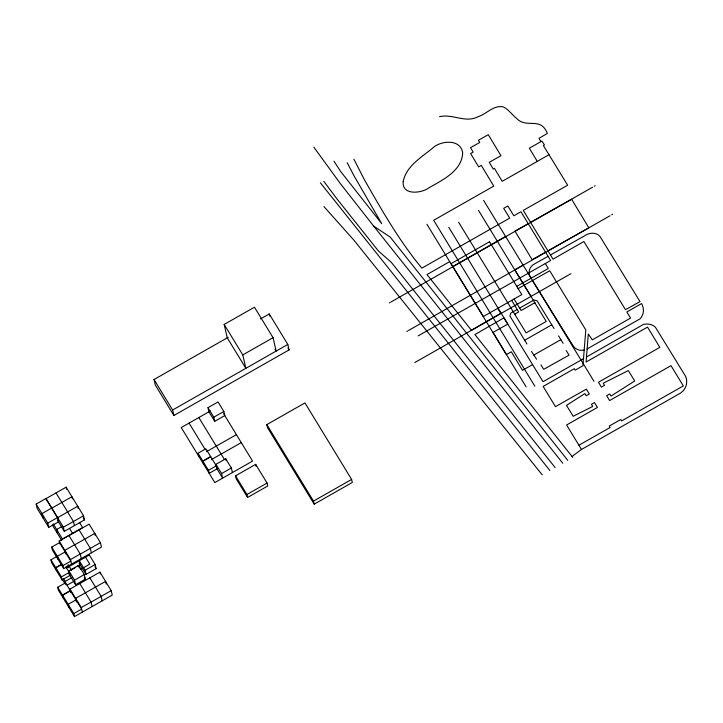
<?xml version="1.0" encoding="UTF-8"?>
<svg xmlns="http://www.w3.org/2000/svg" width="723" height="723" viewBox="0 0 723 723"><rect width="100%" height="100%" fill="white"/><g stroke="black" fill="none" stroke-linecap="round" stroke-linejoin="round"><path stroke-width="1.08" d="M587.094 348.956L640.045 318.861A13.647 12.942 -12.9 0 0 641.888 316.276C644.247 312.399 643.741 307.42 641.599 303.561L626.85 311.956L630.583 318.066L592.309 339.855L588.296 334.008L586.091 362.033L647.546 327.103L659.837 347.356L598.472 382.232L601.391 387.121L604.518 385.341L603.226 383.226L628.332 370.574L634.695 380.994L611.007 396.059L609.715 393.945L606.669 395.68L609.597 400.56L671.007 365.657L683.325 385.937L621.617 420.913L620.777 419.539L609.263 426.046L610.149 427.492L578.933 445.214L566.597 424.988L597.451 407.42L594.487 402.557L591.405 404.32L592.724 406.471L573.176 416.276L566.507 405.341L584.925 393.592L586.236 395.743L589.344 394.035L586.353 389.137L555.472 406.66L543.136 386.434L574.324 368.685L575.21 370.131L582.919 365.748L585.811 329.932L549.733 270.791L518.048 288.667M583.624 358.635L543.036 381.69L503.94 317.876L474.903 334.559L572.029 456.43L581.473 449.471L679.132 393.872C685.494 390.818 688.504 382.657 685.558 376.276L655.481 327.338C652.544 324.148 647.681 323.515 643.606 324.329L586.371 357.072M549.001 154.722L543.344 145.54L544.464 144.898L541.87 141.093L529.335 148.233L537.297 161.383L549.001 154.722L567.645 185.196L523.271 210.402L553.014 259.159L583.886 241.527L625.467 309.679L640.018 301.608L600.09 236.629C596.403 231.785 588.784 232.58 584.374 235.969L550.456 254.966M224.184 324.428L242.783 354.912L245.856 368.323L227.257 337.84L224.184 324.428L254.46 307.194L273.059 337.677L276.132 351.089L274.966 349.182M537.297 161.383L502.214 181.31L494.433 168.369L493.24 168.992L489.218 162.304L500.967 155.725L488.296 134.686L478.445 140.235L479.783 142.431L470.519 147.655L473.149 152.074L470.61 153.52L478.662 166.886L481.283 165.395L493.755 186.118L433.683 220.271L534.875 386.227M260.443 318.942L269.227 313.945L287.826 344.428L289.083 349.896L173.882 415.481L155.273 384.988L154.026 379.521L228.224 337.289M242.783 354.912L273.059 337.677M173.882 415.481L172.625 410.013L287.826 344.428M449.706 261.627L426.968 274.568L471.459 330.294L500.804 313.276L497.641 308.369M452.725 266.561L505.567 236.475M36.15 504.067L45.92 498.509L57.533 517.56L58.518 521.834L48.748 527.392L37.126 508.35L36.15 504.067L47.772 523.118L48.748 527.392M389.372 302.892L390.239 302.395M391.116 301.898L592.562 187.221M594.306 186.227L595.174 185.73M66.1 487.194L45.947 498.662L63.38 527.23L64.329 531.36L84.474 519.891L83.534 515.761L66.1 487.194L66.57 489.254M207.971 407.673L218.048 401.943L223.85 411.468L224.799 415.589L214.722 421.328L208.911 411.803L207.971 407.673L213.782 417.198L214.722 421.328M210.276 411.026L181.238 427.555L214.812 482.575L252.553 461.093L223.615 413.655M51.722 508.034L41.961 513.592L42.937 517.867M51.758 508.188L71.911 496.719L72.381 498.78M213.782 417.198L223.85 411.468M47.772 523.118L57.533 517.56M57.569 517.713L77.723 506.236L78.192 508.305M62.142 526.38L56.647 529.516L57.587 533.637M523.045 265.124L514.758 269.842L531.007 296.394M406.805 331.459L407.673 330.962M408.54 330.465L609.986 215.788M611.73 214.794L612.598 214.306M63.38 527.23L83.534 515.761M198.671 456.123L198.012 453.249L205.838 448.793L216.304 465.856L208.477 470.312L209.173 473.33L216.999 468.875L215.951 464.311L225.721 458.744L231.36 467.989L232.408 472.562M206.498 451.667L236.421 434.64M418.102 335.906L550.637 260.506L520.94 211.731L513.818 215.779L507.835 205.983L503.714 208.332L509.697 218.129L421.861 268.134C399.331 241.03 381.807 210.221 364.392 179.72L353.918 159.232M59.828 543.823L59.196 541.084L68.965 535.526L80.271 554.116L100.425 542.648L89.137 524.148L68.992 535.626M63.696 568.603L52.418 550.113L51.722 547.085L59.557 542.63L70.836 561.12L63.009 565.576L63.696 568.603L101.446 547.112L100.425 542.648M210.664 456.602L202.838 461.066L203.524 464.085M266.823 424.618L304.943 402.919L351.613 479.421L352.309 482.458L314.189 504.157L267.519 427.655L266.823 424.618L313.493 501.12L314.189 504.157M202.874 461.211L210.7 456.755M211.36 459.629L241.274 442.603M74.605 544.771L64.844 550.33L65.657 553.89M74.632 544.871L94.776 533.402L95.192 535.183M68.775 573.547L75.581 584.699L85.35 579.141L84.302 574.568L78.662 565.323L68.893 570.881L69.941 575.454L62.115 579.909L51.613 562.702L50.953 559.828L56.828 556.484M65.197 551.875L57.361 556.33L58.057 559.358M414.821 362.539L570.989 273.637M61.654 564.292L55.779 567.636L56.475 570.664M55.816 567.79L61.681 564.446M71.532 564.148L70.483 559.575L80.244 554.017L81.292 558.59M216.439 467.953L222.639 478.12L221.59 473.556L231.36 467.989M66.236 567.989L69.164 566.326M69.2 566.48L89.354 555.002L95.165 564.527L96.105 568.658L86.037 574.387L79.06 562.964M235.517 475.833L255.671 464.365L267.067 483.045L267.745 485.983L247.591 497.451L236.195 478.771L235.517 475.833L246.923 494.523L247.591 497.451M71.062 570.076L75.644 567.474M77.478 566.434L80.226 564.862L79.277 560.741L85.088 570.266L86.037 574.387M62.115 579.909L61.419 576.882L69.245 572.426L65.865 566.877M80.334 569.534L89.779 564.157L85.124 556.52M65.974 584.726L65.215 581.409L72.047 577.514M85.088 570.266L95.165 564.527M57.704 587.266L65.531 582.81L70.393 590.772L62.558 595.228L57.704 587.266L58.364 590.14L74.505 616.592L112.246 595.11L111.225 590.637L99.937 572.146L70.004 589.073L70.836 592.733M75.581 584.699L74.532 580.126L84.302 574.568M67.167 585.133L74.008 581.238M63.217 598.102L62.53 595.083L70.357 590.619L81.636 609.118L73.809 613.574L74.505 616.592M246.923 494.523L267.067 483.045M514.089 299.006L521.075 310.547L534.821 302.729L546.226 321.419L526.109 332.869L514.704 314.18L518.662 311.929L517.18 309.498L510.827 313.059L509.95 316.041L524.663 340.244L551.766 324.808L554.044 328.531M75.996 599.864L68.17 604.329L68.857 607.347M82.332 612.137L81.283 607.573L91.053 602.006L92.092 606.579M111.225 590.637L91.071 602.105L79.765 583.515M531.477 351.414L533.845 355.029L560.876 339.638M313.493 501.12L351.613 479.421M516.665 286.398L548.323 268.477L545.305 263.543M519.593 308.125L533.899 300.027L537.026 300.732L551.766 324.808M532.327 364.763L522.476 370.321L511.333 351.794L506.398 354.55L493.041 332.372L507.808 324.121L448.748 227.302M528.233 223.678L514.984 231.116L532.128 259.693L545.549 252.155M530.565 222.359L571.64 199.286L588.838 227.835L547.917 250.809M548.079 256.313L534.622 263.868C529.272 266.181 527.221 273.719 531.098 278.228M584.202 350.013C579.701 351.251 574.442 349.101 572.471 344.763L532.48 280.506M439.503 116.683C452.417 113.511 465.558 123.389 477.975 116.746C486.543 114.171 494.017 104.347 503.642 107.04C508.775 109.688 512.065 114.803 516.538 118.346C526.66 129.128 540.56 116.087 547.347 133.439L538.987 138.301L540.967 141.554M313.782 147.067L340.56 183.886L373.655 226.082L390.203 237.099L567.745 460.343M323.949 206.597L353.945 240.208L542.214 474.875M373.655 226.082L562.747 463.19M555.119 467.528L391.251 262.268L378.391 250.953L337.605 199.72L323.832 181.374M549.878 470.519L320.379 182.802M572.029 456.43L572.824 457.451M333.963 161.193L340.822 171.694L381.672 223.579L354.397 176.484L347.194 162.738M533.845 355.029L536.574 359.232M483.588 200.361L593.972 381.292M558.599 335.915L563.145 343.362M566.226 350.538L569.046 355.156L543.696 369.326L540.994 364.898M478.481 210.375L535.119 303.217M458.617 222.241L515.002 314.668M524.663 340.244L526.931 343.967M426.895 224.238L526.118 386.877M287.917 347.998L289.083 349.896M198.834 417.542L224.51 459.62M215.951 464.311L221.59 473.556M189.074 423.1L205.341 449.76M154.026 379.521L172.625 410.013M198.012 453.249L208.477 470.312M83.317 517.984L84.474 519.891M79.702 522.801L82.603 527.564L62.458 539.033L53.159 523.795M79.06 529.887L90.348 548.377L91.369 552.851M56.023 492.923L73.457 521.5L74.397 525.621M94.948 566.751L96.105 568.658M69.625 528.54L72.535 533.303M57.352 519.927L64.329 531.36M89.869 577.876L101.148 596.376L102.169 600.84M52.363 525.07L61.654 540.307M84.22 577.288L85.35 579.141M59.196 541.084L70.483 559.575M68.043 564.573L71.496 570.131M67.239 565.838L68.405 567.745M68.893 570.881L74.532 580.126M51.722 547.085L63.009 565.576M70.004 589.073L81.283 607.573M63.47 578.554L65.215 581.409M50.953 559.828L61.419 576.882M62.124 579.015L65.034 583.777M62.53 595.083L73.809 613.574M511.676 300.379L517.18 309.498M578.933 445.214L581.473 449.471M269.227 313.945L269.733 316.132M255.671 464.365L256.123 466.317M225.721 458.744L226.136 460.578M106.2 584.076L105.585 581.391L75.644 598.319L76.475 601.979M99.937 572.146L100.352 573.935M78.662 565.323L79.286 568.061M403.172 181.663C401.807 195.581 421.355 193.493 428.92 187.808C442.548 180.027 462.078 170.736 462.648 152.878C460.849 138.644 440.434 140.289 432.309 148.396C421.102 157.524 406.082 166.308 403.172 181.663M489.543 241.744L451.062 263.651L483.316 316.52L521.789 294.613L489.543 241.744"/></g></svg>
